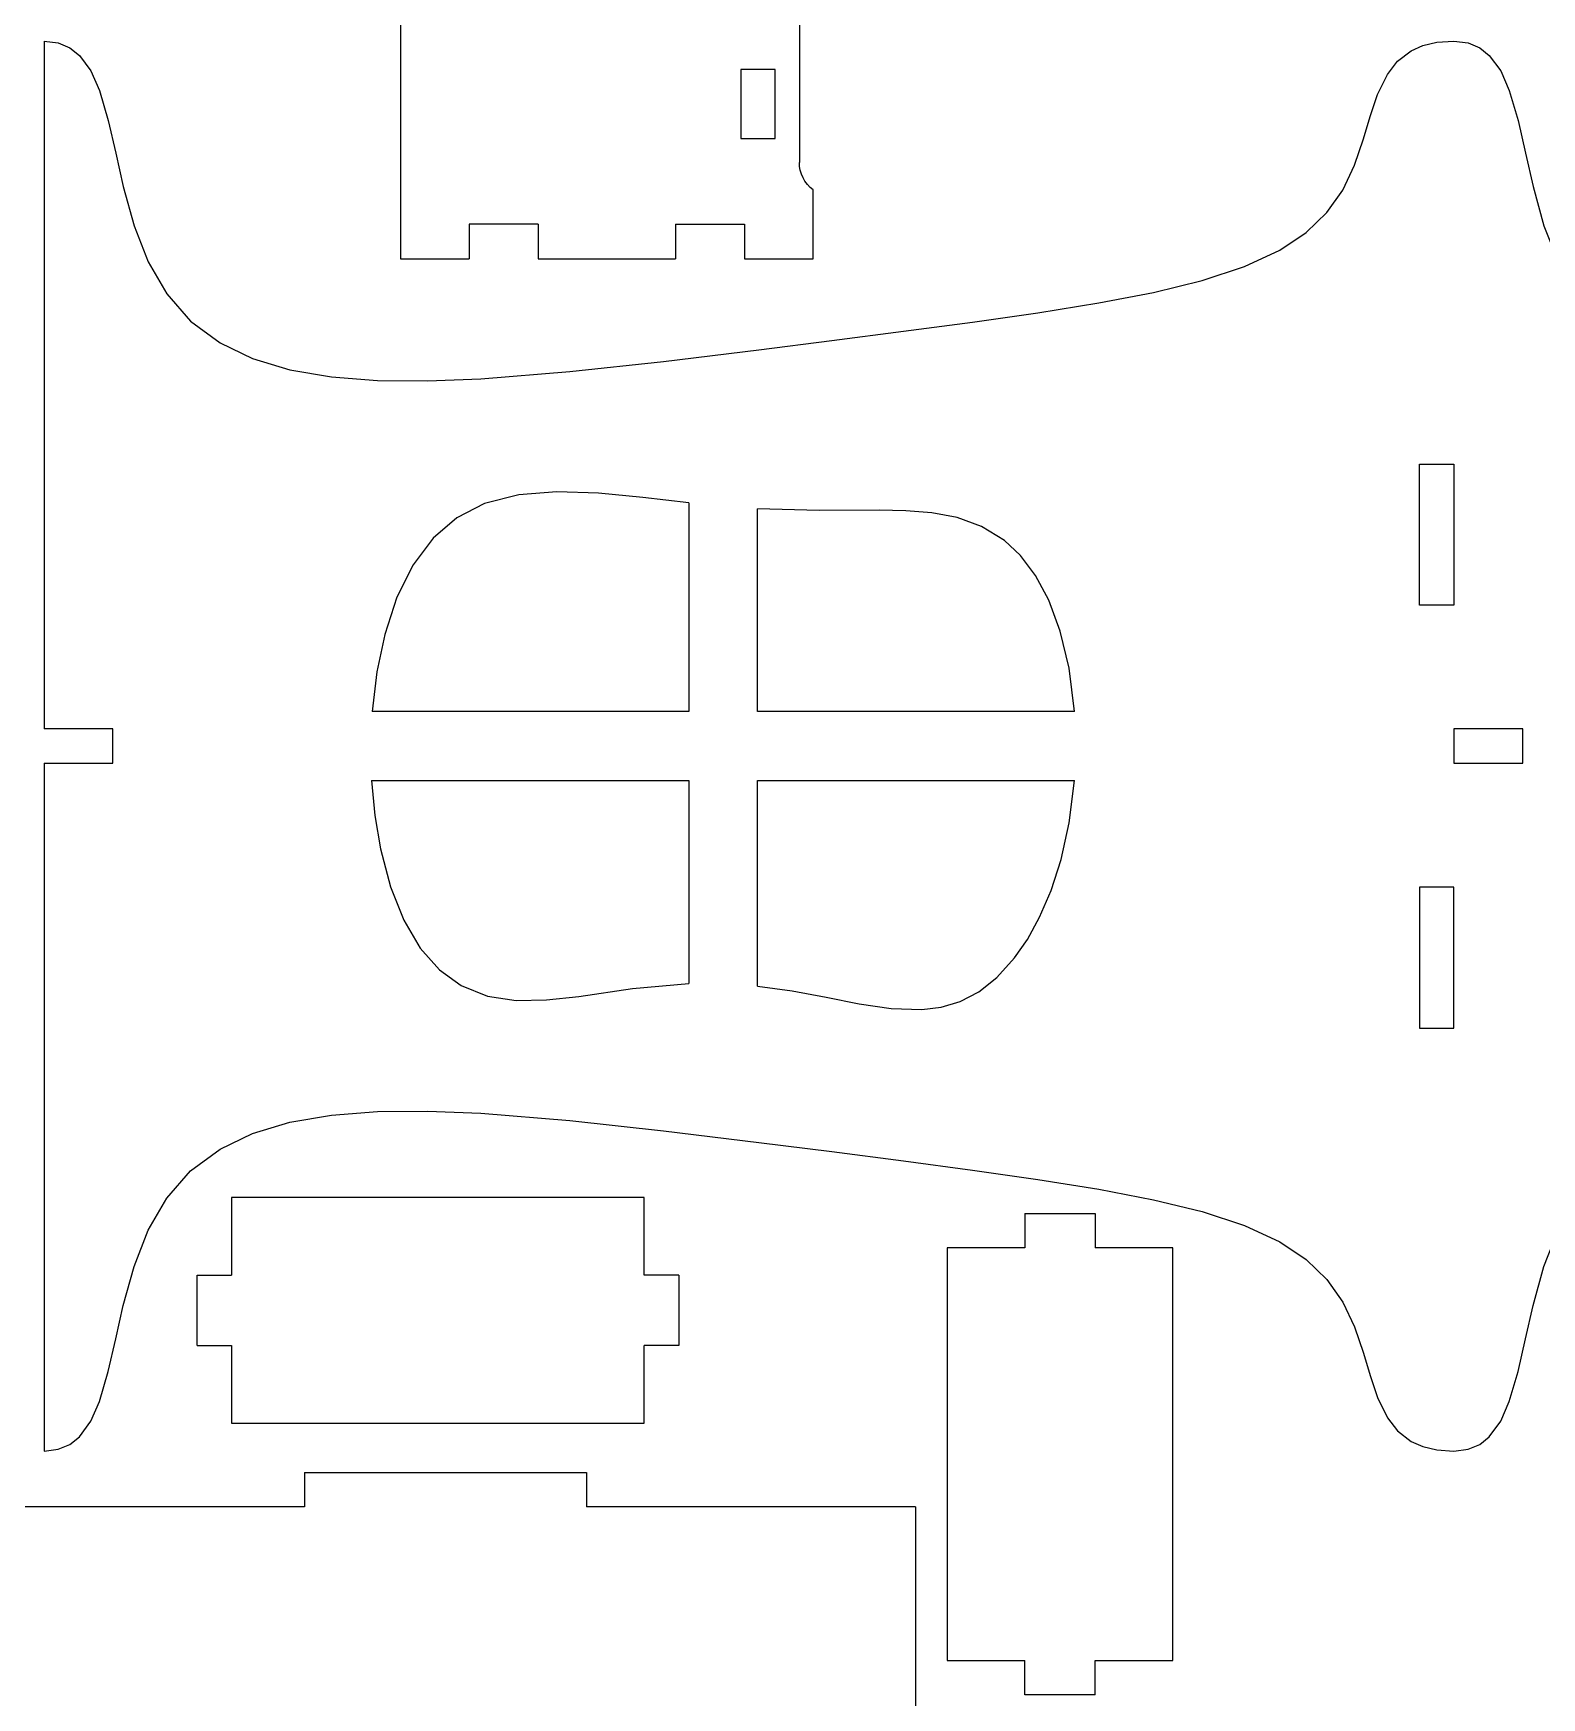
# Model space of a CAD drawing. Header units: millimetres. Extents: x -3928 to -434, y -548 to 1409.
# Drawn here: x -1667 to -1447.7, y -370.7 to -128.7 of the extents above; entities that cross this region are included whole.
import ezdxf

# ---------------------------------------------------------------- set-up
doc = ezdxf.new("R2010")
doc.units = ezdxf.units.MM
doc.header["$MEASUREMENT"] = 0
doc.layers.add('layer 1', color=7, linetype='Continuous')

msp = doc.modelspace()

# ---------------------------------------------------------------- linework, layer by layer
at = {"layer": 'layer 1', "color": 1, "lineweight": 25}
for points in [[(-1613.5953, -81.4912), (-1613.5953, -81.4912), (-1613.5953, -161.491), (-1613.5953, -161.491)], [(-1555.5951, -95.4912), (-1555.5951, -95.4912), (-1555.5951, -147.491), (-1555.5951, -147.491)], [(-1665.4169, -129.8392), (-1665.4169, -129.8392), (-1665.4169, -229.8393), (-1665.4169, -229.8393)], [(-1559.0954, -133.9912), (-1559.0954, -133.9912), (-1564.0953, -133.9912), (-1564.0953, -133.9912)], [(-1564.0953, -133.9912), (-1564.0953, -133.9912), (-1564.0953, -143.9911), (-1564.0953, -143.9911)], [(-1559.0954, -143.9911), (-1559.0954, -143.9911), (-1559.0954, -133.9912), (-1559.0954, -133.9912)], [(-1564.0953, -143.9911), (-1564.0953, -143.9911), (-1559.0954, -143.9911), (-1559.0954, -143.9911)], [(-1553.5952, -161.491), (-1553.5952, -161.491), (-1553.5952, -151.4911), (-1553.5952, -151.4911)], [(-1593.5953, -156.491), (-1593.5953, -156.491), (-1603.5951, -156.491), (-1603.5951, -156.491)], [(-1603.5951, -156.491), (-1603.5951, -156.491), (-1603.5951, -161.491), (-1603.5951, -161.491)], [(-1593.5953, -156.491), (-1593.5953, -156.491), (-1593.5953, -161.491), (-1593.5953, -161.491)], [(-1573.5953, -156.491), (-1573.5953, -156.491), (-1563.5951, -156.491), (-1563.5951, -156.491)], [(-1573.5953, -156.491), (-1573.5953, -156.491), (-1573.5953, -161.491), (-1573.5953, -161.491)], [(-1563.5951, -156.491), (-1563.5951, -156.491), (-1563.5951, -161.491), (-1563.5951, -161.491)], [(-1613.5953, -161.491), (-1613.5953, -161.491), (-1603.5951, -161.491), (-1603.5951, -161.491)], [(-1593.5953, -161.491), (-1593.5953, -161.491), (-1573.5953, -161.491), (-1573.5953, -161.491)], [(-1563.5951, -161.491), (-1563.5951, -161.491), (-1553.5952, -161.491), (-1553.5952, -161.491)], [(-1465.4169, -191.3393), (-1465.4169, -191.3393), (-1460.417, -191.3393), (-1460.417, -191.3393)], [(-1465.4169, -211.8392), (-1465.4169, -211.8392), (-1465.4169, -191.3393), (-1465.4169, -191.3393)], [(-1460.417, -191.3393), (-1460.417, -191.3393), (-1460.417, -211.8392), (-1460.417, -211.8392)], [(-1571.6669, -196.9784), (-1571.6669, -196.9784), (-1571.6669, -227.3392), (-1571.6669, -227.3392)], [(-1561.6671, -227.3392), (-1561.6671, -227.3392), (-1561.6671, -197.8396), (-1561.6671, -197.8396)], [(-1460.417, -211.8392), (-1460.417, -211.8392), (-1465.4169, -211.8392), (-1465.4169, -211.8392)], [(-1571.6669, -227.3392), (-1571.6669, -227.3392), (-1617.7122, -227.3392), (-1617.7122, -227.3392)], [(-1515.5968, -227.3392), (-1515.5968, -227.3392), (-1561.6671, -227.3392), (-1561.6671, -227.3392)], [(-1655.417, -229.8393), (-1655.417, -229.8393), (-1665.4169, -229.8393), (-1665.4169, -229.8393)], [(-1655.417, -234.8392), (-1655.417, -234.8392), (-1655.417, -229.8393), (-1655.417, -229.8393)], [(-1460.417, -229.8393), (-1460.417, -229.8393), (-1460.417, -234.8392), (-1460.417, -234.8392)], [(-1450.4173, -229.8393), (-1450.4173, -229.8393), (-1460.417, -229.8393), (-1460.417, -229.8393)], [(-1450.4173, -234.8392), (-1450.4173, -234.8392), (-1450.4173, -229.8393), (-1450.4173, -229.8393)], [(-1665.4169, -234.8392), (-1665.4169, -234.8392), (-1655.417, -234.8392), (-1655.417, -234.8392)], [(-1665.4169, -234.8392), (-1665.4169, -234.8392), (-1665.4169, -334.839), (-1665.4169, -334.839)], [(-1460.417, -234.8392), (-1460.417, -234.8392), (-1450.4173, -234.8392), (-1450.4173, -234.8392)], [(-1617.7887, -237.339), (-1617.7887, -237.339), (-1571.6669, -237.339), (-1571.6669, -237.339)], [(-1571.6669, -237.339), (-1571.6669, -237.339), (-1571.6669, -266.8626), (-1571.6669, -266.8626)], [(-1561.6671, -237.339), (-1561.6671, -237.339), (-1515.5971, -237.339), (-1515.5971, -237.339)], [(-1561.6671, -267.2278), (-1561.6671, -267.2278), (-1561.6671, -237.339), (-1561.6671, -237.339)], [(-1460.417, -252.839), (-1460.417, -252.839), (-1465.4169, -252.839), (-1465.4169, -252.839)], [(-1465.4169, -252.839), (-1465.4169, -252.839), (-1465.4169, -273.3393), (-1465.4169, -273.3393)], [(-1460.417, -273.3393), (-1460.417, -273.3393), (-1460.417, -252.839), (-1460.417, -252.839)], [(-1465.4169, -273.3393), (-1465.4169, -273.3393), (-1460.417, -273.3393), (-1460.417, -273.3393)], [(-1578.1451, -297.969), (-1578.1451, -297.969), (-1638.1452, -297.969), (-1638.1452, -297.969)], [(-1638.1452, -297.969), (-1638.1452, -297.969), (-1638.1452, -309.2441), (-1638.1452, -309.2441)], [(-1578.1451, -309.2441), (-1578.1451, -309.2441), (-1578.1451, -297.969), (-1578.1451, -297.969)], [(-1522.8259, -300.3009), (-1522.8259, -300.3009), (-1512.576, -300.3009), (-1512.576, -300.3009)], [(-1522.8259, -300.3009), (-1522.8259, -300.3009), (-1522.8259, -305.3008), (-1522.8259, -305.3008)], [(-1512.576, -300.3009), (-1512.576, -300.3009), (-1512.576, -305.3008), (-1512.576, -305.3008)], [(-1534.1011, -305.3008), (-1534.1011, -305.3008), (-1534.1011, -365.3009), (-1534.1011, -365.3009)], [(-1522.8259, -305.3008), (-1522.8259, -305.3008), (-1534.1011, -305.3008), (-1534.1011, -305.3008)], [(-1501.3008, -305.3008), (-1501.3008, -305.3008), (-1512.576, -305.3008), (-1512.576, -305.3008)], [(-1501.3008, -365.3009), (-1501.3008, -365.3009), (-1501.3008, -305.3008), (-1501.3008, -305.3008)], [(-1643.1452, -319.4941), (-1643.1452, -319.4941), (-1643.1452, -309.2441), (-1643.1452, -309.2441)], [(-1643.1452, -309.2441), (-1643.1452, -309.2441), (-1638.1452, -309.2441), (-1638.1452, -309.2441)], [(-1573.1452, -309.2441), (-1573.1452, -309.2441), (-1578.1451, -309.2441), (-1578.1451, -309.2441)], [(-1573.1452, -309.2441), (-1573.1452, -309.2441), (-1573.1452, -319.4941), (-1573.1452, -319.4941)], [(-1643.1452, -319.4941), (-1643.1452, -319.4941), (-1638.1452, -319.4941), (-1638.1452, -319.4941)], [(-1638.1452, -319.4941), (-1638.1452, -319.4941), (-1638.1452, -330.7692), (-1638.1452, -330.7692)], [(-1573.1452, -319.4941), (-1573.1452, -319.4941), (-1578.1451, -319.4941), (-1578.1451, -319.4941)], [(-1578.1451, -330.7692), (-1578.1451, -330.7692), (-1578.1451, -319.4941), (-1578.1451, -319.4941)], [(-1638.1452, -330.7692), (-1638.1452, -330.7692), (-1578.1451, -330.7692), (-1578.1451, -330.7692)], [(-1627.5595, -337.9683), (-1627.5595, -337.9683), (-1627.5595, -342.9681), (-1627.5595, -342.9681)], [(-1627.5595, -337.9683), (-1627.5595, -337.9683), (-1586.5598, -337.9683), (-1586.5598, -337.9683)], [(-1586.5598, -337.9683), (-1586.5598, -337.9683), (-1586.5598, -342.9681), (-1586.5598, -342.9681)], [(-1627.5595, -342.9681), (-1627.5595, -342.9681), (-1675.393, -342.9681), (-1675.393, -342.9681)], [(-1538.7263, -342.9681), (-1538.7263, -342.9681), (-1586.5598, -342.9681), (-1586.5598, -342.9681)], [(-1538.7263, -342.9681), (-1538.7263, -342.9681), (-1538.7263, -482.968), (-1538.7263, -482.968)], [(-1534.1011, -365.3009), (-1534.1011, -365.3009), (-1522.8259, -365.3009), (-1522.8259, -365.3009)], [(-1522.8259, -370.3009), (-1522.8259, -370.3009), (-1522.8259, -365.3009), (-1522.8259, -365.3009)], [(-1512.576, -370.3009), (-1512.576, -370.3009), (-1512.576, -365.3009), (-1512.576, -365.3009)], [(-1512.576, -365.3009), (-1512.576, -365.3009), (-1501.3008, -365.3009), (-1501.3008, -365.3009)], [(-1512.576, -370.3009), (-1512.576, -370.3009), (-1522.8259, -370.3009), (-1522.8259, -370.3009)]]:
    msp.add_open_spline(points, degree=3, dxfattribs=at)
for points, knots in [([(-1665.4169, -129.8392), (-1665.4169, -129.8392), (-1663.3701, -130.0942), (-1663.3701, -130.0942), (-1663.3701, -130.0942), (-1663.3701, -130.0942), (-1661.6746, -130.8114), (-1661.6746, -130.8114), (-1661.6746, -130.8114), (-1661.6746, -130.8114), (-1660.2755, -131.9234), (-1660.2755, -131.9234), (-1660.2755, -131.9234), (-1660.2755, -131.9234), (-1658.6213, -134.1977), (-1658.6213, -134.1977), (-1658.6213, -134.1977), (-1658.6213, -134.1977), (-1657.3658, -137.0334), (-1657.3658, -137.0334), (-1657.3658, -137.0334), (-1657.3658, -137.0334), (-1656.0827, -141.406), (-1656.0827, -141.406), (-1656.0827, -141.406), (-1656.0827, -141.406), (-1655.0036, -146.1558), (-1655.0036, -146.1558), (-1655.0036, -146.1558), (-1655.0036, -146.1558), (-1653.9107, -151.015), (-1653.9107, -151.015), (-1653.9107, -151.015), (-1653.9107, -151.015), (-1652.3408, -156.6954), (-1652.3408, -156.6954), (-1652.3408, -156.6954), (-1652.3408, -156.6954), (-1650.2788, -161.9575), (-1650.2788, -161.9575), (-1650.2788, -161.9575), (-1650.2788, -161.9575), (-1647.5667, -166.6152), (-1647.5667, -166.6152), (-1647.5667, -166.6152), (-1647.5667, -166.6152), (-1644.1042, -170.5571), (-1644.1042, -170.5571), (-1644.1042, -170.5571), (-1644.1042, -170.5571), (-1639.8384, -173.7328), (-1639.8384, -173.7328), (-1639.8384, -173.7328), (-1639.8384, -173.7328), (-1635.1189, -176.003), (-1635.1189, -176.003), (-1635.1189, -176.003), (-1635.1189, -176.003), (-1629.7003, -177.6324), (-1629.7003, -177.6324), (-1629.7003, -177.6324), (-1629.7003, -177.6324), (-1623.6159, -178.671), (-1623.6159, -178.671), (-1623.6159, -178.671), (-1623.6159, -178.671), (-1616.9145, -179.1847), (-1616.9145, -179.1847), (-1616.9145, -179.1847), (-1616.9145, -179.1847), (-1609.6586, -179.2489), (-1609.6586, -179.2489), (-1609.6586, -179.2489), (-1609.6586, -179.2489), (-1601.9194, -178.942), (-1601.9194, -178.942), (-1601.9194, -178.942), (-1601.9194, -178.942), (-1588.9752, -177.8999), (-1588.9752, -177.8999), (-1588.9752, -177.8999), (-1588.9752, -177.8999), (-1575.3718, -176.4168), (-1575.3718, -176.4168), (-1575.3718, -176.4168), (-1575.3718, -176.4168), (-1561.466, -174.7189), (-1561.466, -174.7189), (-1561.466, -174.7189), (-1561.466, -174.7189), (-1550.8699, -173.3758), (-1550.8699, -173.3758), (-1550.8699, -173.3758), (-1550.8699, -173.3758), (-1540.4743, -172.0325), (-1540.4743, -172.0325), (-1540.4743, -172.0325), (-1540.4743, -172.0325), (-1530.4385, -170.694), (-1530.4385, -170.694), (-1530.4385, -170.694), (-1530.4385, -170.694), (-1520.9156, -169.3376), (-1520.9156, -169.3376), (-1520.9156, -169.3376), (-1520.9156, -169.3376), (-1512.0492, -167.9145), (-1512.0492, -167.9145), (-1512.0492, -167.9145), (-1512.0492, -167.9145), (-1504.1057, -166.3862), (-1504.1057, -166.3862), (-1504.1057, -166.3862), (-1504.1057, -166.3862), (-1497.0244, -164.6506), (-1497.0244, -164.6506), (-1497.0244, -164.6506), (-1497.0244, -164.6506), (-1490.8847, -162.6263), (-1490.8847, -162.6263), (-1490.8847, -162.6263), (-1490.8847, -162.6263), (-1485.7348, -160.2377), (-1485.7348, -160.2377), (-1485.7348, -160.2377), (-1485.7348, -160.2377), (-1481.9188, -157.6998), (-1481.9188, -157.6998), (-1481.9188, -157.6998), (-1481.9188, -157.6998), (-1478.8952, -154.7873), (-1478.8952, -154.7873), (-1478.8952, -154.7873), (-1478.8952, -154.7873), (-1476.5901, -151.5064), (-1476.5901, -151.5064), (-1476.5901, -151.5064), (-1476.5901, -151.5064), (-1474.877, -147.9017), (-1474.877, -147.9017), (-1474.877, -147.9017), (-1474.877, -147.9017), (-1473.5661, -144.0678), (-1473.5661, -144.0678), (-1473.5661, -144.0678), (-1473.5661, -144.0678), (-1472.5935, -140.8084), (-1472.5935, -140.8084), (-1472.5935, -140.8084), (-1472.5935, -140.8084), (-1471.5207, -137.6271), (-1471.5207, -137.6271), (-1471.5207, -137.6271), (-1471.5207, -137.6271), (-1470.1001, -134.6945), (-1470.1001, -134.6945), (-1470.1001, -134.6945), (-1470.1001, -134.6945), (-1468.6276, -132.787), (-1468.6276, -132.787), (-1468.6276, -132.787), (-1468.6276, -132.787), (-1466.6411, -131.2524), (-1466.6411, -131.2524), (-1466.6411, -131.2524), (-1466.6411, -131.2524), (-1464.9474, -130.4996), (-1464.9474, -130.4996), (-1464.9474, -130.4996), (-1464.9474, -130.4996), (-1462.8932, -130.0127), (-1462.8932, -130.0127), (-1462.8932, -130.0127), (-1462.8932, -130.0127), (-1460.417, -129.8392), (-1460.417, -129.8392)], [0, 0, 0, 0, 0.02222222, 0.02222222, 0.02222222, 0.02222222, 0.04444444, 0.04444444, 0.04444444, 0.04444444, 0.06666667, 0.06666667, 0.06666667, 0.06666667, 0.08888889, 0.08888889, 0.08888889, 0.08888889, 0.11111111, 0.11111111, 0.11111111, 0.11111111, 0.13333333, 0.13333333, 0.13333333, 0.13333333, 0.15555556, 0.15555556, 0.15555556, 0.15555556, 0.17777778, 0.17777778, 0.17777778, 0.17777778, 0.2, 0.2, 0.2, 0.2, 0.22222222, 0.22222222, 0.22222222, 0.22222222, 0.24444444, 0.24444444, 0.24444444, 0.24444444, 0.26666667, 0.26666667, 0.26666667, 0.26666667, 0.28888889, 0.28888889, 0.28888889, 0.28888889, 0.31111111, 0.31111111, 0.31111111, 0.31111111, 0.33333333, 0.33333333, 0.33333333, 0.33333333, 0.35555556, 0.35555556, 0.35555556, 0.35555556, 0.37777778, 0.37777778, 0.37777778, 0.37777778, 0.4, 0.4, 0.4, 0.4, 0.42222222, 0.42222222, 0.42222222, 0.42222222, 0.44444444, 0.44444444, 0.44444444, 0.44444444, 0.46666667, 0.46666667, 0.46666667, 0.46666667, 0.48888889, 0.48888889, 0.48888889, 0.48888889, 0.51111111, 0.51111111, 0.51111111, 0.51111111, 0.53333333, 0.53333333, 0.53333333, 0.53333333, 0.55555556, 0.55555556, 0.55555556, 0.55555556, 0.57777778, 0.57777778, 0.57777778, 0.57777778, 0.6, 0.6, 0.6, 0.6, 0.62222222, 0.62222222, 0.62222222, 0.62222222, 0.64444444, 0.64444444, 0.64444444, 0.64444444, 0.66666667, 0.66666667, 0.66666667, 0.66666667, 0.68888889, 0.68888889, 0.68888889, 0.68888889, 0.71111111, 0.71111111, 0.71111111, 0.71111111, 0.73333333, 0.73333333, 0.73333333, 0.73333333, 0.75555556, 0.75555556, 0.75555556, 0.75555556, 0.77777778, 0.77777778, 0.77777778, 0.77777778, 0.8, 0.8, 0.8, 0.8, 0.82222222, 0.82222222, 0.82222222, 0.82222222, 0.84444444, 0.84444444, 0.84444444, 0.84444444, 0.86666667, 0.86666667, 0.86666667, 0.86666667, 0.88888889, 0.88888889, 0.88888889, 0.88888889, 0.91111111, 0.91111111, 0.91111111, 0.91111111, 0.93333333, 0.93333333, 0.93333333, 0.93333333, 0.95555556, 0.95555556, 0.95555556, 0.95555556, 1, 1, 1, 1]), ([(-1460.417, -129.8392), (-1460.417, -129.8392), (-1458.3703, -130.0942), (-1458.3703, -130.0942), (-1458.3703, -130.0942), (-1458.3703, -130.0942), (-1456.6748, -130.8114), (-1456.6748, -130.8114), (-1456.6748, -130.8114), (-1456.6748, -130.8114), (-1455.2754, -131.9234), (-1455.2754, -131.9234), (-1455.2754, -131.9234), (-1455.2754, -131.9234), (-1453.6216, -134.1977), (-1453.6216, -134.1977), (-1453.6216, -134.1977), (-1453.6216, -134.1977), (-1452.366, -137.0334), (-1452.366, -137.0334), (-1452.366, -137.0334), (-1452.366, -137.0334), (-1451.083, -141.406), (-1451.083, -141.406), (-1451.083, -141.406), (-1451.083, -141.406), (-1450.0035, -146.1558), (-1450.0035, -146.1558), (-1450.0035, -146.1558), (-1450.0035, -146.1558), (-1448.9109, -151.015), (-1448.9109, -151.015), (-1448.9109, -151.015), (-1448.9109, -151.015), (-1447.3411, -156.6954), (-1447.3411, -156.6954), (-1447.3411, -156.6954), (-1447.3411, -156.6954), (-1445.2787, -161.9575), (-1445.2787, -161.9575), (-1445.2787, -161.9575), (-1445.2787, -161.9575), (-1442.5669, -166.6152), (-1442.5669, -166.6152), (-1442.5669, -166.6152), (-1442.5669, -166.6152), (-1439.1044, -170.5571), (-1439.1044, -170.5571), (-1439.1044, -170.5571), (-1439.1044, -170.5571), (-1434.8386, -173.7328), (-1434.8386, -173.7328), (-1434.8386, -173.7328), (-1434.8386, -173.7328), (-1430.1188, -176.003), (-1430.1188, -176.003), (-1430.1188, -176.003), (-1430.1188, -176.003), (-1424.7001, -177.6324), (-1424.7001, -177.6324), (-1424.7001, -177.6324), (-1424.7001, -177.6324), (-1418.6158, -178.671), (-1418.6158, -178.671), (-1418.6158, -178.671), (-1418.6158, -178.671), (-1411.9148, -179.1847), (-1411.9148, -179.1847), (-1411.9148, -179.1847), (-1411.9148, -179.1847), (-1404.6585, -179.2489), (-1404.6585, -179.2489), (-1404.6585, -179.2489), (-1404.6585, -179.2489), (-1396.9196, -178.942), (-1396.9196, -178.942), (-1396.9196, -178.942), (-1396.9196, -178.942), (-1383.9751, -177.8999), (-1383.9751, -177.8999), (-1383.9751, -177.8999), (-1383.9751, -177.8999), (-1370.372, -176.4168), (-1370.372, -176.4168), (-1370.372, -176.4168), (-1370.372, -176.4168), (-1356.4659, -174.7189), (-1356.4659, -174.7189), (-1356.4659, -174.7189), (-1356.4659, -174.7189), (-1345.8702, -173.3758), (-1345.8702, -173.3758), (-1345.8702, -173.3758), (-1345.8702, -173.3758), (-1335.4745, -172.0325), (-1335.4745, -172.0325), (-1335.4745, -172.0325), (-1335.4745, -172.0325), (-1325.4383, -170.694), (-1325.4383, -170.694), (-1325.4383, -170.694), (-1325.4383, -170.694), (-1315.9155, -169.3376), (-1315.9155, -169.3376), (-1315.9155, -169.3376), (-1315.9155, -169.3376), (-1307.0494, -167.9145), (-1307.0494, -167.9145), (-1307.0494, -167.9145), (-1307.0494, -167.9145), (-1299.1059, -166.3862), (-1299.1059, -166.3862), (-1299.1059, -166.3862), (-1299.1059, -166.3862), (-1292.0243, -164.6506), (-1292.0243, -164.6506), (-1292.0243, -164.6506), (-1292.0243, -164.6506), (-1285.8849, -162.6263), (-1285.8849, -162.6263), (-1285.8849, -162.6263), (-1285.8849, -162.6263), (-1280.735, -160.2377), (-1280.735, -160.2377), (-1280.735, -160.2377), (-1280.735, -160.2377), (-1276.9187, -157.6998), (-1276.9187, -157.6998), (-1276.9187, -157.6998), (-1276.9187, -157.6998), (-1273.8954, -154.7873), (-1273.8954, -154.7873), (-1273.8954, -154.7873), (-1273.8954, -154.7873), (-1271.5903, -151.5064), (-1271.5903, -151.5064), (-1271.5903, -151.5064), (-1271.5903, -151.5064), (-1269.8769, -147.9017), (-1269.8769, -147.9017), (-1269.8769, -147.9017), (-1269.8769, -147.9017), (-1268.5663, -144.0678), (-1268.5663, -144.0678), (-1268.5663, -144.0678), (-1268.5663, -144.0678), (-1267.5937, -140.8084), (-1267.5937, -140.8084), (-1267.5937, -140.8084), (-1267.5937, -140.8084), (-1266.5206, -137.6271), (-1266.5206, -137.6271), (-1266.5206, -137.6271), (-1266.5206, -137.6271), (-1265.1003, -134.6945), (-1265.1003, -134.6945), (-1265.1003, -134.6945), (-1265.1003, -134.6945), (-1263.6274, -132.787), (-1263.6274, -132.787), (-1263.6274, -132.787), (-1263.6274, -132.787), (-1261.6409, -131.2524), (-1261.6409, -131.2524), (-1261.6409, -131.2524), (-1261.6409, -131.2524), (-1259.9476, -130.4996), (-1259.9476, -130.4996), (-1259.9476, -130.4996), (-1259.9476, -130.4996), (-1257.8934, -130.0127), (-1257.8934, -130.0127), (-1257.8934, -130.0127), (-1257.8934, -130.0127), (-1255.4172, -129.8392), (-1255.4172, -129.8392)], [0, 0, 0, 0, 0.02222222, 0.02222222, 0.02222222, 0.02222222, 0.04444444, 0.04444444, 0.04444444, 0.04444444, 0.06666667, 0.06666667, 0.06666667, 0.06666667, 0.08888889, 0.08888889, 0.08888889, 0.08888889, 0.11111111, 0.11111111, 0.11111111, 0.11111111, 0.13333333, 0.13333333, 0.13333333, 0.13333333, 0.15555556, 0.15555556, 0.15555556, 0.15555556, 0.17777778, 0.17777778, 0.17777778, 0.17777778, 0.2, 0.2, 0.2, 0.2, 0.22222222, 0.22222222, 0.22222222, 0.22222222, 0.24444444, 0.24444444, 0.24444444, 0.24444444, 0.26666667, 0.26666667, 0.26666667, 0.26666667, 0.28888889, 0.28888889, 0.28888889, 0.28888889, 0.31111111, 0.31111111, 0.31111111, 0.31111111, 0.33333333, 0.33333333, 0.33333333, 0.33333333, 0.35555556, 0.35555556, 0.35555556, 0.35555556, 0.37777778, 0.37777778, 0.37777778, 0.37777778, 0.4, 0.4, 0.4, 0.4, 0.42222222, 0.42222222, 0.42222222, 0.42222222, 0.44444444, 0.44444444, 0.44444444, 0.44444444, 0.46666667, 0.46666667, 0.46666667, 0.46666667, 0.48888889, 0.48888889, 0.48888889, 0.48888889, 0.51111111, 0.51111111, 0.51111111, 0.51111111, 0.53333333, 0.53333333, 0.53333333, 0.53333333, 0.55555556, 0.55555556, 0.55555556, 0.55555556, 0.57777778, 0.57777778, 0.57777778, 0.57777778, 0.6, 0.6, 0.6, 0.6, 0.62222222, 0.62222222, 0.62222222, 0.62222222, 0.64444444, 0.64444444, 0.64444444, 0.64444444, 0.66666667, 0.66666667, 0.66666667, 0.66666667, 0.68888889, 0.68888889, 0.68888889, 0.68888889, 0.71111111, 0.71111111, 0.71111111, 0.71111111, 0.73333333, 0.73333333, 0.73333333, 0.73333333, 0.75555556, 0.75555556, 0.75555556, 0.75555556, 0.77777778, 0.77777778, 0.77777778, 0.77777778, 0.8, 0.8, 0.8, 0.8, 0.82222222, 0.82222222, 0.82222222, 0.82222222, 0.84444444, 0.84444444, 0.84444444, 0.84444444, 0.86666667, 0.86666667, 0.86666667, 0.86666667, 0.88888889, 0.88888889, 0.88888889, 0.88888889, 0.91111111, 0.91111111, 0.91111111, 0.91111111, 0.93333333, 0.93333333, 0.93333333, 0.93333333, 0.95555556, 0.95555556, 0.95555556, 0.95555556, 1, 1, 1, 1]), ([(-1553.5952, -151.4911), (-1553.5952, -151.4911), (-1554.0376, -151.1172), (-1554.0376, -151.1172), (-1554.0376, -151.1172), (-1554.0376, -151.1172), (-1554.4341, -150.6949), (-1554.4341, -150.6949), (-1554.4341, -150.6949), (-1554.4341, -150.6949), (-1554.7788, -150.2292), (-1554.7788, -150.2292), (-1554.7788, -150.2292), (-1554.7788, -150.2292), (-1555.0674, -149.7272), (-1555.0674, -149.7272), (-1555.0674, -149.7272), (-1555.0674, -149.7272), (-1555.296, -149.1949), (-1555.296, -149.1949), (-1555.296, -149.1949), (-1555.296, -149.1949), (-1555.4614, -148.64), (-1555.4614, -148.64), (-1555.4614, -148.64), (-1555.4614, -148.64), (-1555.5616, -148.0695), (-1555.5616, -148.0695), (-1555.5616, -148.0695), (-1555.5616, -148.0695), (-1555.5951, -147.491), (-1555.5951, -147.491)], [0, 0, 0, 0, 0.11111111, 0.11111111, 0.11111111, 0.11111111, 0.22222222, 0.22222222, 0.22222222, 0.22222222, 0.33333333, 0.33333333, 0.33333333, 0.33333333, 0.44444444, 0.44444444, 0.44444444, 0.44444444, 0.55555556, 0.55555556, 0.55555556, 0.55555556, 0.66666667, 0.66666667, 0.66666667, 0.66666667, 0.77777778, 0.77777778, 0.77777778, 0.77777778, 1, 1, 1, 1]), ([(-1571.6669, -196.9784), (-1571.6669, -196.9784), (-1578.3746, -196.2214), (-1578.3746, -196.2214), (-1578.3746, -196.2214), (-1578.3746, -196.2214), (-1584.8054, -195.5938), (-1584.8054, -195.5938), (-1584.8054, -195.5938), (-1584.8054, -195.5938), (-1590.8457, -195.3648), (-1590.8457, -195.3648), (-1590.8457, -195.3648), (-1590.8457, -195.3648), (-1596.3991, -195.7949), (-1596.3991, -195.7949), (-1596.3991, -195.7949), (-1596.3991, -195.7949), (-1601.3912, -197.1008), (-1601.3912, -197.1008), (-1601.3912, -197.1008), (-1601.3912, -197.1008), (-1605.3861, -199.1695), (-1605.3861, -199.1695), (-1605.3861, -199.1695), (-1605.3861, -199.1695), (-1608.8472, -202.1371), (-1608.8472, -202.1371), (-1608.8472, -202.1371), (-1608.8472, -202.1371), (-1611.7576, -205.9986), (-1611.7576, -205.9986), (-1611.7576, -205.9986), (-1611.7576, -205.9986), (-1614.1082, -210.6916), (-1614.1082, -210.6916), (-1614.1082, -210.6916), (-1614.1082, -210.6916), (-1615.895, -216.1004), (-1615.895, -216.1004), (-1615.895, -216.1004), (-1615.895, -216.1004), (-1617.0401, -221.5617), (-1617.0401, -221.5617), (-1617.0401, -221.5617), (-1617.0401, -221.5617), (-1617.7122, -227.3392), (-1617.7122, -227.3392)], [0, 0, 0, 0, 0.07692308, 0.07692308, 0.07692308, 0.07692308, 0.15384615, 0.15384615, 0.15384615, 0.15384615, 0.23076923, 0.23076923, 0.23076923, 0.23076923, 0.30769231, 0.30769231, 0.30769231, 0.30769231, 0.38461538, 0.38461538, 0.38461538, 0.38461538, 0.46153846, 0.46153846, 0.46153846, 0.46153846, 0.53846154, 0.53846154, 0.53846154, 0.53846154, 0.61538462, 0.61538462, 0.61538462, 0.61538462, 0.69230769, 0.69230769, 0.69230769, 0.69230769, 0.76923077, 0.76923077, 0.76923077, 0.76923077, 0.84615385, 0.84615385, 0.84615385, 0.84615385, 1, 1, 1, 1]), ([(-1515.5968, -227.3392), (-1515.5968, -227.3392), (-1516.3873, -221.0111), (-1516.3873, -221.0111), (-1516.3873, -221.0111), (-1516.3873, -221.0111), (-1517.6711, -215.6259), (-1517.6711, -215.6259), (-1517.6711, -215.6259), (-1517.6711, -215.6259), (-1519.3313, -211.1509), (-1519.3313, -211.1509), (-1519.3313, -211.1509), (-1519.3313, -211.1509), (-1521.2786, -207.5226), (-1521.2786, -207.5226), (-1521.2786, -207.5226), (-1521.2786, -207.5226), (-1523.4454, -204.6573), (-1523.4454, -204.6573), (-1523.4454, -204.6573), (-1523.4454, -204.6573), (-1525.7832, -202.462), (-1525.7832, -202.462), (-1525.7832, -202.462), (-1525.7832, -202.462), (-1529.1226, -200.3986), (-1529.1226, -200.3986), (-1529.1226, -200.3986), (-1529.1226, -200.3986), (-1532.6458, -199.1311), (-1532.6458, -199.1311), (-1532.6458, -199.1311), (-1532.6458, -199.1311), (-1536.3147, -198.4421), (-1536.3147, -198.4421), (-1536.3147, -198.4421), (-1536.3147, -198.4421), (-1540.106, -198.1405), (-1540.106, -198.1405), (-1540.106, -198.1405), (-1540.106, -198.1405), (-1544.0017, -198.0646), (-1544.0017, -198.0646), (-1544.0017, -198.0646), (-1544.0017, -198.0646), (-1552.7083, -198.1034), (-1552.7083, -198.1034), (-1552.7083, -198.1034), (-1552.7083, -198.1034), (-1561.6671, -197.8396), (-1561.6671, -197.8396)], [0, 0, 0, 0, 0.07142857, 0.07142857, 0.07142857, 0.07142857, 0.14285714, 0.14285714, 0.14285714, 0.14285714, 0.21428571, 0.21428571, 0.21428571, 0.21428571, 0.28571429, 0.28571429, 0.28571429, 0.28571429, 0.35714286, 0.35714286, 0.35714286, 0.35714286, 0.42857143, 0.42857143, 0.42857143, 0.42857143, 0.5, 0.5, 0.5, 0.5, 0.57142857, 0.57142857, 0.57142857, 0.57142857, 0.64285714, 0.64285714, 0.64285714, 0.64285714, 0.71428571, 0.71428571, 0.71428571, 0.71428571, 0.78571429, 0.78571429, 0.78571429, 0.78571429, 0.85714286, 0.85714286, 0.85714286, 0.85714286, 1, 1, 1, 1]), ([(-1617.7887, -237.339), (-1617.7887, -237.339), (-1617.3156, -242.419), (-1617.3156, -242.419), (-1617.3156, -242.419), (-1617.3156, -242.419), (-1616.5032, -247.2694), (-1616.5032, -247.2694), (-1616.5032, -247.2694), (-1616.5032, -247.2694), (-1615.0409, -252.8129), (-1615.0409, -252.8129), (-1615.0409, -252.8129), (-1615.0409, -252.8129), (-1613.1014, -257.6731), (-1613.1014, -257.6731), (-1613.1014, -257.6731), (-1613.1014, -257.6731), (-1610.7183, -261.7251), (-1610.7183, -261.7251), (-1610.7183, -261.7251), (-1610.7183, -261.7251), (-1607.9293, -264.8963), (-1607.9293, -264.8963), (-1607.9293, -264.8963), (-1607.9293, -264.8963), (-1604.7751, -267.1724), (-1604.7751, -267.1724), (-1604.7751, -267.1724), (-1604.7751, -267.1724), (-1600.9535, -268.6897), (-1600.9535, -268.6897), (-1600.9535, -268.6897), (-1600.9535, -268.6897), (-1596.7949, -269.3194), (-1596.7949, -269.3194), (-1596.7949, -269.3194), (-1596.7949, -269.3194), (-1592.346, -269.2548), (-1592.346, -269.2548), (-1592.346, -269.2548), (-1592.346, -269.2548), (-1587.6481, -268.7341), (-1587.6481, -268.7341), (-1587.6481, -268.7341), (-1587.6481, -268.7341), (-1579.8492, -267.6038), (-1579.8492, -267.6038), (-1579.8492, -267.6038), (-1579.8492, -267.6038), (-1571.6669, -266.8626), (-1571.6669, -266.8626)], [0, 0, 0, 0, 0.07142857, 0.07142857, 0.07142857, 0.07142857, 0.14285714, 0.14285714, 0.14285714, 0.14285714, 0.21428571, 0.21428571, 0.21428571, 0.21428571, 0.28571429, 0.28571429, 0.28571429, 0.28571429, 0.35714286, 0.35714286, 0.35714286, 0.35714286, 0.42857143, 0.42857143, 0.42857143, 0.42857143, 0.5, 0.5, 0.5, 0.5, 0.57142857, 0.57142857, 0.57142857, 0.57142857, 0.64285714, 0.64285714, 0.64285714, 0.64285714, 0.71428571, 0.71428571, 0.71428571, 0.71428571, 0.78571429, 0.78571429, 0.78571429, 0.78571429, 0.85714286, 0.85714286, 0.85714286, 0.85714286, 1, 1, 1, 1]), ([(-1561.6671, -267.2278), (-1561.6671, -267.2278), (-1556.6516, -267.9376), (-1556.6516, -267.9376), (-1556.6516, -267.9376), (-1556.6516, -267.9376), (-1551.7124, -268.8618), (-1551.7124, -268.8618), (-1551.7124, -268.8618), (-1551.7124, -268.8618), (-1546.8991, -269.8034), (-1546.8991, -269.8034), (-1546.8991, -269.8034), (-1546.8991, -269.8034), (-1542.2484, -270.5019), (-1542.2484, -270.5019), (-1542.2484, -270.5019), (-1542.2484, -270.5019), (-1537.7748, -270.6504), (-1537.7748, -270.6504), (-1537.7748, -270.6504), (-1537.7748, -270.6504), (-1534.9632, -270.2934), (-1534.9632, -270.2934), (-1534.9632, -270.2934), (-1534.9632, -270.2934), (-1532.2147, -269.4654), (-1532.2147, -269.4654), (-1532.2147, -269.4654), (-1532.2147, -269.4654), (-1529.5216, -268.0677), (-1529.5216, -268.0677), (-1529.5216, -268.0677), (-1529.5216, -268.0677), (-1526.8811, -265.9983), (-1526.8811, -265.9983), (-1526.8811, -265.9983), (-1526.8811, -265.9983), (-1524.3033, -263.1511), (-1524.3033, -263.1511), (-1524.3033, -263.1511), (-1524.3033, -263.1511), (-1522.4413, -260.4558), (-1522.4413, -260.4558), (-1522.4413, -260.4558), (-1522.4413, -260.4558), (-1520.6591, -257.2121), (-1520.6591, -257.2121), (-1520.6591, -257.2121), (-1520.6591, -257.2121), (-1519.0007, -253.359), (-1519.0007, -253.359), (-1519.0007, -253.359), (-1519.0007, -253.359), (-1517.5331, -248.8251), (-1517.5331, -248.8251), (-1517.5331, -248.8251), (-1517.5331, -248.8251), (-1516.3531, -243.5222), (-1516.3531, -243.5222), (-1516.3531, -243.5222), (-1516.3531, -243.5222), (-1515.5971, -237.339), (-1515.5971, -237.339)], [0, 0, 0, 0, 0.05882353, 0.05882353, 0.05882353, 0.05882353, 0.11764706, 0.11764706, 0.11764706, 0.11764706, 0.17647059, 0.17647059, 0.17647059, 0.17647059, 0.23529412, 0.23529412, 0.23529412, 0.23529412, 0.29411765, 0.29411765, 0.29411765, 0.29411765, 0.35294118, 0.35294118, 0.35294118, 0.35294118, 0.41176471, 0.41176471, 0.41176471, 0.41176471, 0.47058824, 0.47058824, 0.47058824, 0.47058824, 0.52941176, 0.52941176, 0.52941176, 0.52941176, 0.58823529, 0.58823529, 0.58823529, 0.58823529, 0.64705882, 0.64705882, 0.64705882, 0.64705882, 0.70588235, 0.70588235, 0.70588235, 0.70588235, 0.76470588, 0.76470588, 0.76470588, 0.76470588, 0.82352941, 0.82352941, 0.82352941, 0.82352941, 0.88235294, 0.88235294, 0.88235294, 0.88235294, 1, 1, 1, 1]), ([(-1665.4169, -334.839), (-1665.4169, -334.839), (-1663.3701, -334.5843), (-1663.3701, -334.5843), (-1663.3701, -334.5843), (-1663.3701, -334.5843), (-1661.6746, -333.8668), (-1661.6746, -333.8668), (-1661.6746, -333.8668), (-1661.6746, -333.8668), (-1660.2755, -332.7548), (-1660.2755, -332.7548), (-1660.2755, -332.7548), (-1660.2755, -332.7548), (-1658.6213, -330.4808), (-1658.6213, -330.4808), (-1658.6213, -330.4808), (-1658.6213, -330.4808), (-1657.3658, -327.6448), (-1657.3658, -327.6448), (-1657.3658, -327.6448), (-1657.3658, -327.6448), (-1656.0827, -323.2725), (-1656.0827, -323.2725), (-1656.0827, -323.2725), (-1656.0827, -323.2725), (-1655.0036, -318.5227), (-1655.0036, -318.5227), (-1655.0036, -318.5227), (-1655.0036, -318.5227), (-1653.9107, -313.6632), (-1653.9107, -313.6632), (-1653.9107, -313.6632), (-1653.9107, -313.6632), (-1652.3408, -307.9828), (-1652.3408, -307.9828), (-1652.3408, -307.9828), (-1652.3408, -307.9828), (-1650.2788, -302.7211), (-1650.2788, -302.7211), (-1650.2788, -302.7211), (-1650.2788, -302.7211), (-1647.5667, -298.063), (-1647.5667, -298.063), (-1647.5667, -298.063), (-1647.5667, -298.063), (-1644.1042, -294.1211), (-1644.1042, -294.1211), (-1644.1042, -294.1211), (-1644.1042, -294.1211), (-1639.8384, -290.9454), (-1639.8384, -290.9454), (-1639.8384, -290.9454), (-1639.8384, -290.9454), (-1635.1189, -288.6752), (-1635.1189, -288.6752), (-1635.1189, -288.6752), (-1635.1189, -288.6752), (-1629.7003, -287.0461), (-1629.7003, -287.0461), (-1629.7003, -287.0461), (-1629.7003, -287.0461), (-1623.6159, -286.0072), (-1623.6159, -286.0072), (-1623.6159, -286.0072), (-1623.6159, -286.0072), (-1616.9145, -285.4935), (-1616.9145, -285.4935), (-1616.9145, -285.4935), (-1616.9145, -285.4935), (-1609.6586, -285.4297), (-1609.6586, -285.4297), (-1609.6586, -285.4297), (-1609.6586, -285.4297), (-1601.9194, -285.7363), (-1601.9194, -285.7363), (-1601.9194, -285.7363), (-1601.9194, -285.7363), (-1588.9752, -286.7787), (-1588.9752, -286.7787), (-1588.9752, -286.7787), (-1588.9752, -286.7787), (-1575.3718, -288.2618), (-1575.3718, -288.2618), (-1575.3718, -288.2618), (-1575.3718, -288.2618), (-1561.466, -289.9594), (-1561.466, -289.9594), (-1561.466, -289.9594), (-1561.466, -289.9594), (-1550.8699, -291.3027), (-1550.8699, -291.3027), (-1550.8699, -291.3027), (-1550.8699, -291.3027), (-1540.4743, -292.6461), (-1540.4743, -292.6461), (-1540.4743, -292.6461), (-1540.4743, -292.6461), (-1530.4385, -293.9842), (-1530.4385, -293.9842), (-1530.4385, -293.9842), (-1530.4385, -293.9842), (-1520.9156, -295.3406), (-1520.9156, -295.3406), (-1520.9156, -295.3406), (-1520.9156, -295.3406), (-1512.0492, -296.7637), (-1512.0492, -296.7637), (-1512.0492, -296.7637), (-1512.0492, -296.7637), (-1504.1057, -298.2923), (-1504.1057, -298.2923), (-1504.1057, -298.2923), (-1504.1057, -298.2923), (-1497.0244, -300.0276), (-1497.0244, -300.0276), (-1497.0244, -300.0276), (-1497.0244, -300.0276), (-1490.8847, -302.0519), (-1490.8847, -302.0519), (-1490.8847, -302.0519), (-1490.8847, -302.0519), (-1485.7348, -304.4405), (-1485.7348, -304.4405), (-1485.7348, -304.4405), (-1485.7348, -304.4405), (-1481.9188, -306.9788), (-1481.9188, -306.9788), (-1481.9188, -306.9788), (-1481.9188, -306.9788), (-1478.8952, -309.891), (-1478.8952, -309.891), (-1478.8952, -309.891), (-1478.8952, -309.891), (-1476.5901, -313.1718), (-1476.5901, -313.1718), (-1476.5901, -313.1718), (-1476.5901, -313.1718), (-1474.877, -316.7768), (-1474.877, -316.7768), (-1474.877, -316.7768), (-1474.877, -316.7768), (-1473.5661, -320.6108), (-1473.5661, -320.6108), (-1473.5661, -320.6108), (-1473.5661, -320.6108), (-1472.5935, -323.8698), (-1472.5935, -323.8698), (-1472.5935, -323.8698), (-1472.5935, -323.8698), (-1471.5207, -327.0511), (-1471.5207, -327.0511), (-1471.5207, -327.0511), (-1471.5207, -327.0511), (-1470.1001, -329.9841), (-1470.1001, -329.9841), (-1470.1001, -329.9841), (-1470.1001, -329.9841), (-1468.6276, -331.8912), (-1468.6276, -331.8912), (-1468.6276, -331.8912), (-1468.6276, -331.8912), (-1466.6411, -333.4258), (-1466.6411, -333.4258), (-1466.6411, -333.4258), (-1466.6411, -333.4258), (-1464.9474, -334.1786), (-1464.9474, -334.1786), (-1464.9474, -334.1786), (-1464.9474, -334.1786), (-1462.8932, -334.6655), (-1462.8932, -334.6655), (-1462.8932, -334.6655), (-1462.8932, -334.6655), (-1460.417, -334.839), (-1460.417, -334.839)], [0, 0, 0, 0, 0.02222222, 0.02222222, 0.02222222, 0.02222222, 0.04444444, 0.04444444, 0.04444444, 0.04444444, 0.06666667, 0.06666667, 0.06666667, 0.06666667, 0.08888889, 0.08888889, 0.08888889, 0.08888889, 0.11111111, 0.11111111, 0.11111111, 0.11111111, 0.13333333, 0.13333333, 0.13333333, 0.13333333, 0.15555556, 0.15555556, 0.15555556, 0.15555556, 0.17777778, 0.17777778, 0.17777778, 0.17777778, 0.2, 0.2, 0.2, 0.2, 0.22222222, 0.22222222, 0.22222222, 0.22222222, 0.24444444, 0.24444444, 0.24444444, 0.24444444, 0.26666667, 0.26666667, 0.26666667, 0.26666667, 0.28888889, 0.28888889, 0.28888889, 0.28888889, 0.31111111, 0.31111111, 0.31111111, 0.31111111, 0.33333333, 0.33333333, 0.33333333, 0.33333333, 0.35555556, 0.35555556, 0.35555556, 0.35555556, 0.37777778, 0.37777778, 0.37777778, 0.37777778, 0.4, 0.4, 0.4, 0.4, 0.42222222, 0.42222222, 0.42222222, 0.42222222, 0.44444444, 0.44444444, 0.44444444, 0.44444444, 0.46666667, 0.46666667, 0.46666667, 0.46666667, 0.48888889, 0.48888889, 0.48888889, 0.48888889, 0.51111111, 0.51111111, 0.51111111, 0.51111111, 0.53333333, 0.53333333, 0.53333333, 0.53333333, 0.55555556, 0.55555556, 0.55555556, 0.55555556, 0.57777778, 0.57777778, 0.57777778, 0.57777778, 0.6, 0.6, 0.6, 0.6, 0.62222222, 0.62222222, 0.62222222, 0.62222222, 0.64444444, 0.64444444, 0.64444444, 0.64444444, 0.66666667, 0.66666667, 0.66666667, 0.66666667, 0.68888889, 0.68888889, 0.68888889, 0.68888889, 0.71111111, 0.71111111, 0.71111111, 0.71111111, 0.73333333, 0.73333333, 0.73333333, 0.73333333, 0.75555556, 0.75555556, 0.75555556, 0.75555556, 0.77777778, 0.77777778, 0.77777778, 0.77777778, 0.8, 0.8, 0.8, 0.8, 0.82222222, 0.82222222, 0.82222222, 0.82222222, 0.84444444, 0.84444444, 0.84444444, 0.84444444, 0.86666667, 0.86666667, 0.86666667, 0.86666667, 0.88888889, 0.88888889, 0.88888889, 0.88888889, 0.91111111, 0.91111111, 0.91111111, 0.91111111, 0.93333333, 0.93333333, 0.93333333, 0.93333333, 0.95555556, 0.95555556, 0.95555556, 0.95555556, 1, 1, 1, 1]), ([(-1460.417, -334.839), (-1460.417, -334.839), (-1458.3703, -334.5843), (-1458.3703, -334.5843), (-1458.3703, -334.5843), (-1458.3703, -334.5843), (-1456.6748, -333.8668), (-1456.6748, -333.8668), (-1456.6748, -333.8668), (-1456.6748, -333.8668), (-1455.2754, -332.7548), (-1455.2754, -332.7548), (-1455.2754, -332.7548), (-1455.2754, -332.7548), (-1453.6216, -330.4808), (-1453.6216, -330.4808), (-1453.6216, -330.4808), (-1453.6216, -330.4808), (-1452.366, -327.6448), (-1452.366, -327.6448), (-1452.366, -327.6448), (-1452.366, -327.6448), (-1451.083, -323.2725), (-1451.083, -323.2725), (-1451.083, -323.2725), (-1451.083, -323.2725), (-1450.0035, -318.5227), (-1450.0035, -318.5227), (-1450.0035, -318.5227), (-1450.0035, -318.5227), (-1448.9109, -313.6632), (-1448.9109, -313.6632), (-1448.9109, -313.6632), (-1448.9109, -313.6632), (-1447.3411, -307.9828), (-1447.3411, -307.9828), (-1447.3411, -307.9828), (-1447.3411, -307.9828), (-1445.2787, -302.7211), (-1445.2787, -302.7211), (-1445.2787, -302.7211), (-1445.2787, -302.7211), (-1442.5669, -298.063), (-1442.5669, -298.063), (-1442.5669, -298.063), (-1442.5669, -298.063), (-1439.1044, -294.1211), (-1439.1044, -294.1211), (-1439.1044, -294.1211), (-1439.1044, -294.1211), (-1434.8386, -290.9454), (-1434.8386, -290.9454), (-1434.8386, -290.9454), (-1434.8386, -290.9454), (-1430.1188, -288.6752), (-1430.1188, -288.6752), (-1430.1188, -288.6752), (-1430.1188, -288.6752), (-1424.7001, -287.0461), (-1424.7001, -287.0461), (-1424.7001, -287.0461), (-1424.7001, -287.0461), (-1418.6158, -286.0072), (-1418.6158, -286.0072), (-1418.6158, -286.0072), (-1418.6158, -286.0072), (-1411.9148, -285.4935), (-1411.9148, -285.4935), (-1411.9148, -285.4935), (-1411.9148, -285.4935), (-1404.6585, -285.4297), (-1404.6585, -285.4297), (-1404.6585, -285.4297), (-1404.6585, -285.4297), (-1396.9196, -285.7363), (-1396.9196, -285.7363), (-1396.9196, -285.7363), (-1396.9196, -285.7363), (-1383.9751, -286.7787), (-1383.9751, -286.7787), (-1383.9751, -286.7787), (-1383.9751, -286.7787), (-1370.372, -288.2618), (-1370.372, -288.2618), (-1370.372, -288.2618), (-1370.372, -288.2618), (-1356.4659, -289.9594), (-1356.4659, -289.9594), (-1356.4659, -289.9594), (-1356.4659, -289.9594), (-1345.8702, -291.3027), (-1345.8702, -291.3027), (-1345.8702, -291.3027), (-1345.8702, -291.3027), (-1335.4745, -292.6461), (-1335.4745, -292.6461), (-1335.4745, -292.6461), (-1335.4745, -292.6461), (-1325.4383, -293.9842), (-1325.4383, -293.9842), (-1325.4383, -293.9842), (-1325.4383, -293.9842), (-1315.9155, -295.3406), (-1315.9155, -295.3406), (-1315.9155, -295.3406), (-1315.9155, -295.3406), (-1307.0494, -296.7637), (-1307.0494, -296.7637), (-1307.0494, -296.7637), (-1307.0494, -296.7637), (-1299.1059, -298.2923), (-1299.1059, -298.2923), (-1299.1059, -298.2923), (-1299.1059, -298.2923), (-1292.0243, -300.0276), (-1292.0243, -300.0276), (-1292.0243, -300.0276), (-1292.0243, -300.0276), (-1285.8849, -302.0519), (-1285.8849, -302.0519), (-1285.8849, -302.0519), (-1285.8849, -302.0519), (-1280.735, -304.4405), (-1280.735, -304.4405), (-1280.735, -304.4405), (-1280.735, -304.4405), (-1276.9187, -306.9788), (-1276.9187, -306.9788), (-1276.9187, -306.9788), (-1276.9187, -306.9788), (-1273.8954, -309.891), (-1273.8954, -309.891), (-1273.8954, -309.891), (-1273.8954, -309.891), (-1271.5903, -313.1718), (-1271.5903, -313.1718), (-1271.5903, -313.1718), (-1271.5903, -313.1718), (-1269.8769, -316.7768), (-1269.8769, -316.7768), (-1269.8769, -316.7768), (-1269.8769, -316.7768), (-1268.5663, -320.6108), (-1268.5663, -320.6108), (-1268.5663, -320.6108), (-1268.5663, -320.6108), (-1267.5937, -323.8698), (-1267.5937, -323.8698), (-1267.5937, -323.8698), (-1267.5937, -323.8698), (-1266.5206, -327.0511), (-1266.5206, -327.0511), (-1266.5206, -327.0511), (-1266.5206, -327.0511), (-1265.1003, -329.9841), (-1265.1003, -329.9841), (-1265.1003, -329.9841), (-1265.1003, -329.9841), (-1263.6274, -331.8912), (-1263.6274, -331.8912), (-1263.6274, -331.8912), (-1263.6274, -331.8912), (-1261.6409, -333.4258), (-1261.6409, -333.4258), (-1261.6409, -333.4258), (-1261.6409, -333.4258), (-1259.9476, -334.1786), (-1259.9476, -334.1786), (-1259.9476, -334.1786), (-1259.9476, -334.1786), (-1257.8934, -334.6655), (-1257.8934, -334.6655), (-1257.8934, -334.6655), (-1257.8934, -334.6655), (-1255.4172, -334.839), (-1255.4172, -334.839)], [0, 0, 0, 0, 0.02222222, 0.02222222, 0.02222222, 0.02222222, 0.04444444, 0.04444444, 0.04444444, 0.04444444, 0.06666667, 0.06666667, 0.06666667, 0.06666667, 0.08888889, 0.08888889, 0.08888889, 0.08888889, 0.11111111, 0.11111111, 0.11111111, 0.11111111, 0.13333333, 0.13333333, 0.13333333, 0.13333333, 0.15555556, 0.15555556, 0.15555556, 0.15555556, 0.17777778, 0.17777778, 0.17777778, 0.17777778, 0.2, 0.2, 0.2, 0.2, 0.22222222, 0.22222222, 0.22222222, 0.22222222, 0.24444444, 0.24444444, 0.24444444, 0.24444444, 0.26666667, 0.26666667, 0.26666667, 0.26666667, 0.28888889, 0.28888889, 0.28888889, 0.28888889, 0.31111111, 0.31111111, 0.31111111, 0.31111111, 0.33333333, 0.33333333, 0.33333333, 0.33333333, 0.35555556, 0.35555556, 0.35555556, 0.35555556, 0.37777778, 0.37777778, 0.37777778, 0.37777778, 0.4, 0.4, 0.4, 0.4, 0.42222222, 0.42222222, 0.42222222, 0.42222222, 0.44444444, 0.44444444, 0.44444444, 0.44444444, 0.46666667, 0.46666667, 0.46666667, 0.46666667, 0.48888889, 0.48888889, 0.48888889, 0.48888889, 0.51111111, 0.51111111, 0.51111111, 0.51111111, 0.53333333, 0.53333333, 0.53333333, 0.53333333, 0.55555556, 0.55555556, 0.55555556, 0.55555556, 0.57777778, 0.57777778, 0.57777778, 0.57777778, 0.6, 0.6, 0.6, 0.6, 0.62222222, 0.62222222, 0.62222222, 0.62222222, 0.64444444, 0.64444444, 0.64444444, 0.64444444, 0.66666667, 0.66666667, 0.66666667, 0.66666667, 0.68888889, 0.68888889, 0.68888889, 0.68888889, 0.71111111, 0.71111111, 0.71111111, 0.71111111, 0.73333333, 0.73333333, 0.73333333, 0.73333333, 0.75555556, 0.75555556, 0.75555556, 0.75555556, 0.77777778, 0.77777778, 0.77777778, 0.77777778, 0.8, 0.8, 0.8, 0.8, 0.82222222, 0.82222222, 0.82222222, 0.82222222, 0.84444444, 0.84444444, 0.84444444, 0.84444444, 0.86666667, 0.86666667, 0.86666667, 0.86666667, 0.88888889, 0.88888889, 0.88888889, 0.88888889, 0.91111111, 0.91111111, 0.91111111, 0.91111111, 0.93333333, 0.93333333, 0.93333333, 0.93333333, 0.95555556, 0.95555556, 0.95555556, 0.95555556, 1, 1, 1, 1])]:
    msp.add_open_spline(points, degree=3, knots=knots, dxfattribs=at)

doc.saveas('drawing.dxf')
